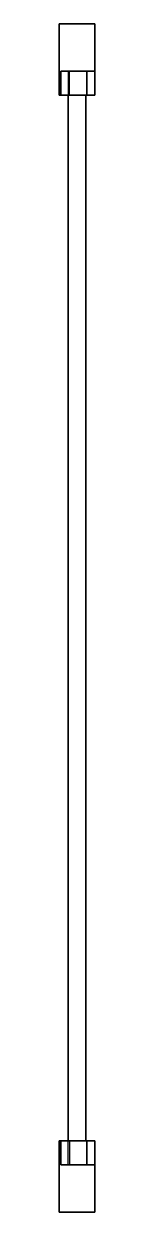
# Model space of a CAD drawing. Extents: x -8 to 8, y 0 to 500.
import ezdxf

# ---------------------------------------------------------------- set-up
doc = ezdxf.new("R2010")
doc.units = 0
doc.layers.add('METALICA', color=7, linetype='CONTINUOUS')
doc.layers.add('VIDRO', color=7, linetype='CONTINUOUS')

msp = doc.modelspace()

# ---------------------------------------------------------------- linework, layer by layer
at = {"layer": 'METALICA'}
for points in [[(-7.5, 500), (-7.5, 500, 60), (-7.5, 470, 60), (-7.5, 470)], [(7.5, 500, 60), (-7.5, 500, 60), (-7.5, 470, 60), (7.5, 470, 60)], [(7.5, 470), (-7.5, 470), (-7.5, 500), (7.5, 500)], [(-7.5, 500, 60), (7.5, 500, 60), (7.5, 500), (-7.5, 500)], [(7.5, 500), (7.5, 500, 60), (7.5, 470, 60), (7.5, 470)], [(-2, 480, 65.67), (-3.73, 480, 64.67), (-6.81, 480, 70), (-4.5, 480, 70)], [(-3.15, 480, 76.33), (-2, 480, 74.33), (-4.5, 480, 70), (-6.81, 480, 70)], [(-6.81, 470, 70), (-6.81, 480, 70), (-3.73, 480, 64.67), (-3.73, 470, 64.67)], [(-6.81, 470, 70), (-3.15, 470, 76.33), (-3.15, 480, 76.33), (-6.81, 480, 70)], [(3, 480, 74.33), (4.15, 480, 76.33), (-3.15, 480, 76.33), (-2, 480, 74.33)], [(-3.15, 480, 76.33), (4.15, 480, 76.33), (4.15, 470, 76.33), (-3.15, 470, 76.33)], [(7.5, 480, 70.54), (5.5, 480, 70), (3, 480, 74.33), (4.15, 480, 76.33)], [(4.15, 480, 76.33), (7.5, 480, 70.54), (7.5, 470, 70.54), (4.15, 470, 76.33)], [(5.5, 480, 60), (7.5, 480, 60), (7.5, 480, 70.54), (5.5, 480, 70)], [(7.5, 480, 70.54), (7.5, 470, 70.54), (7.5, 470, 60), (7.5, 480, 60)], [(-7.5, 470, 60), (7.5, 470, 60), (7.5, 470), (-7.5, 470)], [(-2, 470, 65.67), (-3.73, 470, 64.67), (-6.81, 470, 70), (-4.5, 470, 70)], [(-3.15, 470, 76.33), (-2, 470, 74.33), (-4.5, 470, 70), (-6.81, 470, 70)], [(3, 470, 74.33), (4.15, 470, 76.33), (-3.15, 470, 76.33), (-2, 470, 74.33)], [(7.5, 470, 70.54), (5.5, 470, 70), (3, 470, 74.33), (4.15, 470, 76.33)], [(5.5, 470, 60), (7.5, 470, 60), (7.5, 470, 70.54), (5.5, 470, 70)], [(-7.5, 0), (-7.5, 0, 60), (-7.5, 30, 60), (-7.5, 30)], [(7.5, 0, 60), (-7.5, 0, 60), (-7.5, 30, 60), (7.5, 30, 60)], [(-7.5, 30, 60), (7.5, 30, 60), (7.5, 30), (-7.5, 30)], [(7.5, 30), (-7.5, 30), (-7.5, 0), (7.5, 0)], [(-2, 30, 65.67), (-3.73, 30, 64.67), (-6.81, 30, 70), (-4.5, 30, 70)], [(-3.15, 30, 76.33), (-2, 30, 74.33), (-4.5, 30, 70), (-6.81, 30, 70)], [(-6.81, 30, 70), (-6.81, 20, 70), (-3.73, 20, 64.67), (-3.73, 30, 64.67)], [(-6.81, 30, 70), (-3.15, 30, 76.33), (-3.15, 20, 76.33), (-6.81, 20, 70)], [(3, 30, 74.33), (4.15, 30, 76.33), (-3.15, 30, 76.33), (-2, 30, 74.33)], [(-3.15, 20, 76.33), (4.15, 20, 76.33), (4.15, 30, 76.33), (-3.15, 30, 76.33)], [(7.5, 30, 70.54), (5.5, 30, 70), (3, 30, 74.33), (4.15, 30, 76.33)], [(4.15, 20, 76.33), (7.5, 20, 70.54), (7.5, 30, 70.54), (4.15, 30, 76.33)], [(5.5, 30, 60), (7.5, 30, 60), (7.5, 30, 70.54), (5.5, 30, 70)], [(7.5, 0), (7.5, 0, 60), (7.5, 30, 60), (7.5, 30)], [(7.5, 20, 70.54), (7.5, 30, 70.54), (7.5, 30, 60), (7.5, 20, 60)], [(-2, 20, 65.67), (-3.73, 20, 64.67), (-6.81, 20, 70), (-4.5, 20, 70)], [(-3.15, 20, 76.33), (-2, 20, 74.33), (-4.5, 20, 70), (-6.81, 20, 70)], [(3, 20, 74.33), (4.15, 20, 76.33), (-3.15, 20, 76.33), (-2, 20, 74.33)], [(7.5, 20, 70.54), (5.5, 20, 70), (3, 20, 74.33), (4.15, 20, 76.33)], [(5.5, 20, 60), (7.5, 20, 60), (7.5, 20, 70.54), (5.5, 20, 70)], [(-7.5, 0, 60), (7.5, 0, 60), (7.5, 0), (-7.5, 0)]]:
    msp.add_3dface(points, dxfattribs=at)
at = {"layer": 'VIDRO'}
for points in [[(-3.75, 470, 60), (-3.75, 470), (-3.75, 30), (-3.75, 30, 60)], [(-3.75, 470, 60), (3.75, 470, 60), (3.75, 30, 60), (-3.75, 30, 60)], [(3.75, 470, 60), (3.75, 470), (3.75, 30), (3.75, 30, 60)]]:
    msp.add_3dface(points, dxfattribs=at)

doc.saveas('drawing.dxf')
